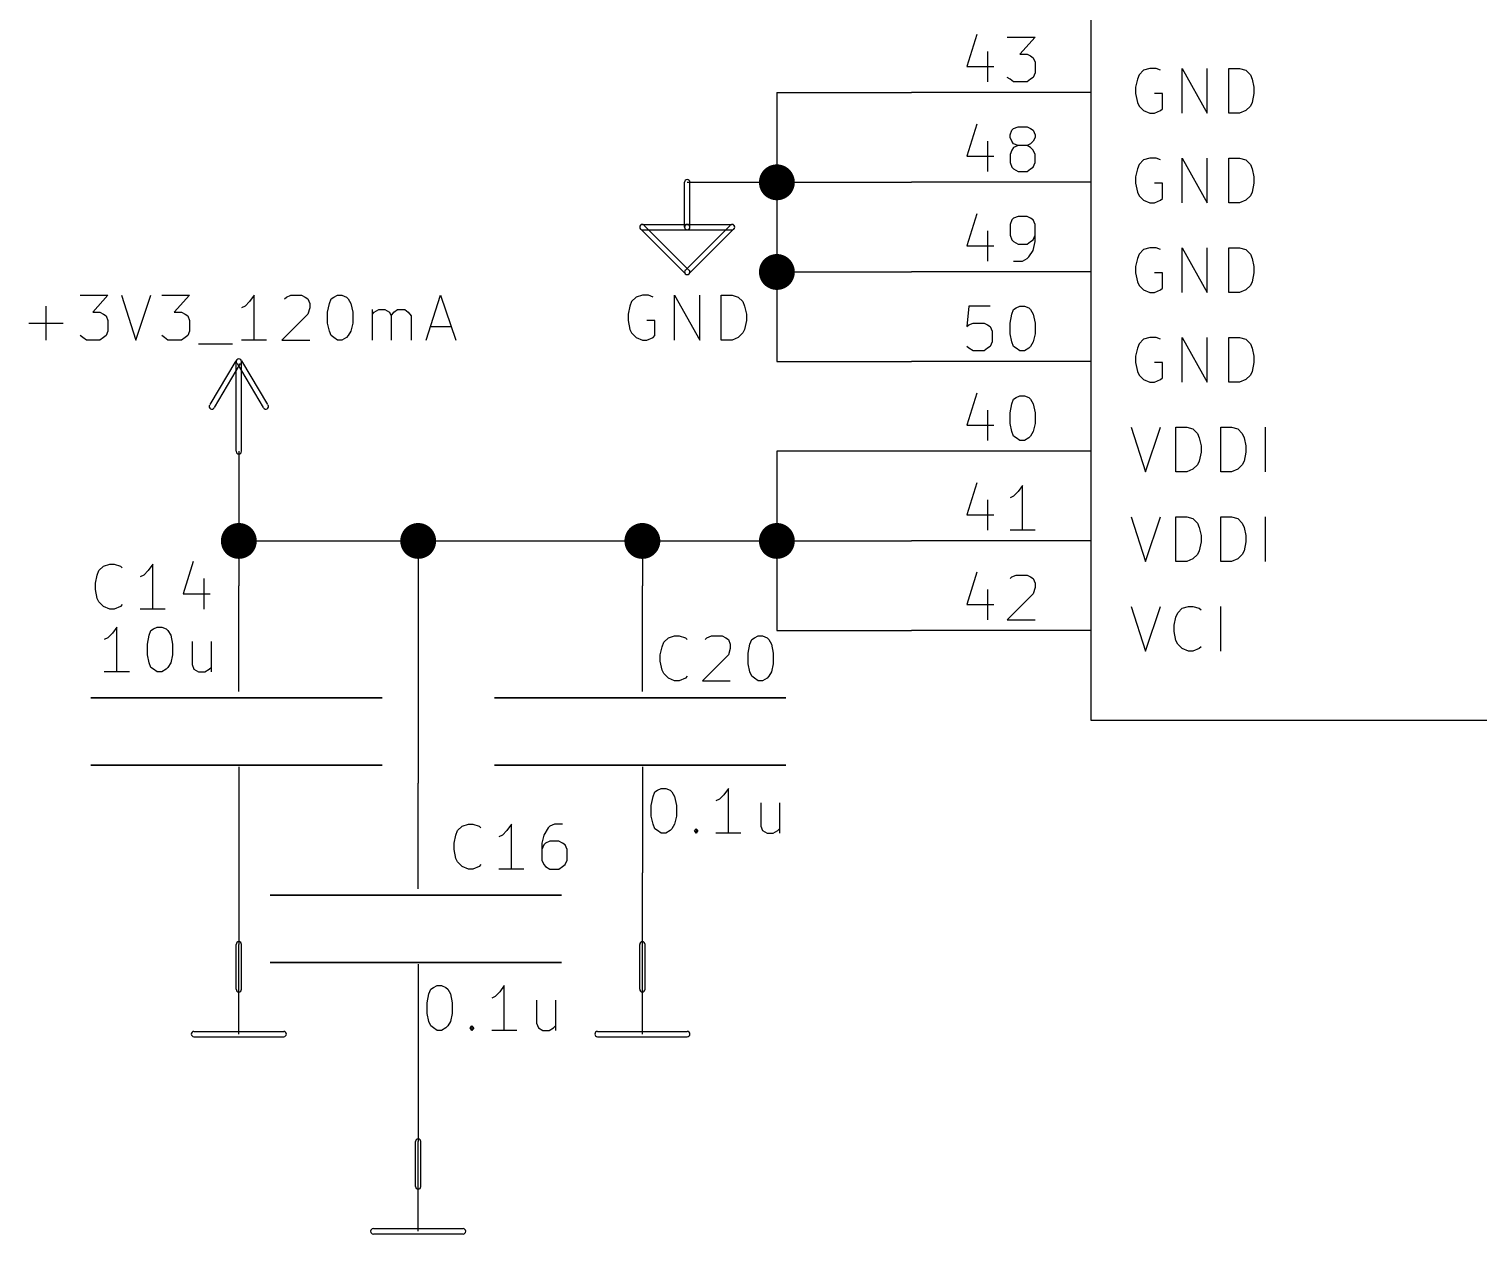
# Model space of a CAD drawing. Extents: x 12 to 829, y -582 to -12.
# Drawn here: x 49.94 to 91.01, y -126.31 to -92.18 of the extents above; entities that cross this region are included whole.
import ezdxf

# ---------------------------------------------------------------- set-up
doc = ezdxf.new("R2010")
doc.units = 0
doc.header["$MEASUREMENT"] = 0
doc.layers.add('BLACK', color=7, linetype='CONTINUOUS')

msp = doc.modelspace()

# ---------------------------------------------------------------- linework, layer by layer
at = {"layer": 'Black'}
for p, q in [((80.01, -45.72), (80.01, -111.76)), ((76.7842, -92.329), (76.5048, -93.2434)), ((77.6478, -92.4052), (78.4352, -92.4052)), ((78.4352, -92.4052), (78.0034, -92.8878)), ((77.089, -92.8116), (77.089, -93.6752)), ((78.0034, -92.8878), (78.2066, -92.8878)), ((78.2066, -92.8878), (78.3082, -92.9386)), ((78.3082, -92.9386), (78.3844, -92.9894)), ((78.3844, -92.9894), (78.4352, -93.1164)), ((78.4352, -93.1164), (78.4352, -93.4212)), ((76.5048, -93.2434), (77.2668, -93.2434)), ((77.724, -93.599), (77.6478, -93.5482)), ((77.8256, -93.6752), (77.724, -93.599)), ((78.3082, -93.599), (78.2066, -93.6752)), ((78.3844, -93.5482), (78.3082, -93.599)), ((78.4352, -93.4212), (78.3844, -93.5482)), ((81.3308, -93.599), (81.28, -93.8276)), ((81.3816, -93.472), (81.3308, -93.599)), ((81.5086, -93.345), (81.3816, -93.472)), ((81.6864, -93.2942), (81.5086, -93.345)), ((81.8642, -93.2942), (81.6864, -93.2942)), ((81.9912, -93.345), (81.8642, -93.2942)), ((82.6008, -94.5642), (82.6008, -93.2942)), ((82.6008, -93.2942), (83.312, -94.5642)), ((83.312, -94.5642), (83.312, -93.2942)), ((83.9216, -94.5642), (83.9216, -93.2942)), ((83.9216, -93.2942), (84.2264, -93.2942)), ((84.2264, -93.2942), (84.4042, -93.345)), ((84.4042, -93.345), (84.5312, -93.472)), ((84.5312, -93.472), (84.582, -93.599)), ((84.582, -93.599), (84.6328, -93.8276)), ((71.12, -93.98), (71.12, -101.6)), ((71.12, -93.98), (74.93, -93.98)), ((80.01, -93.98), (74.93, -93.98)), ((78.2066, -93.6752), (77.8256, -93.6752)), ((81.28, -93.8276), (81.28, -94.0054)), ((81.28, -94.0054), (81.3308, -94.2594)), ((82.042, -94.0054), (81.8134, -94.0054)), ((82.042, -94.4372), (82.042, -94.0054)), ((84.6328, -94.0054), (84.582, -94.2594)), ((84.6328, -93.8276), (84.6328, -94.0054)), ((81.3308, -94.2594), (81.3816, -94.361)), ((81.3816, -94.361), (81.5086, -94.488)), ((81.9912, -94.488), (82.042, -94.4372)), ((84.5312, -94.361), (84.4042, -94.488)), ((84.582, -94.2594), (84.5312, -94.361)), ((76.7842, -94.869), (76.5048, -95.7834)), ((81.5086, -94.488), (81.6864, -94.5642)), ((81.6864, -94.5642), (81.8134, -94.5642)), ((81.8134, -94.5642), (81.9912, -94.488)), ((84.2264, -94.5642), (83.9216, -94.5642)), ((84.4042, -94.488), (84.2264, -94.5642)), ((77.724, -95.1738), (77.7748, -95.0468)), ((77.724, -95.25), (77.724, -95.1738)), ((77.7748, -95.3516), (77.724, -95.25)), ((77.7748, -95.0468), (77.8256, -94.996)), ((77.8256, -94.996), (77.9526, -94.9452)), ((77.9526, -94.9452), (78.2066, -94.9452)), ((78.2066, -94.9452), (78.3082, -94.996)), ((78.3082, -94.996), (78.3844, -95.0468)), ((78.3844, -95.0468), (78.4352, -95.1738)), ((78.4352, -95.25), (78.3844, -95.3516)), ((78.4352, -95.1738), (78.4352, -95.25)), ((77.089, -95.3516), (77.089, -96.2152)), ((77.7748, -95.6056), (77.724, -95.7326)), ((77.8256, -95.4278), (77.7748, -95.3516)), ((77.8256, -95.5294), (77.7748, -95.6056)), ((77.9526, -95.4786), (77.8256, -95.4278)), ((77.9526, -95.4786), (77.8256, -95.5294)), ((78.2066, -95.4786), (77.9526, -95.4786)), ((78.3082, -95.4278), (78.2066, -95.4786)), ((78.3082, -95.5294), (78.2066, -95.4786)), ((78.3844, -95.3516), (78.3082, -95.4278)), ((78.3844, -95.6056), (78.3082, -95.5294)), ((78.4352, -95.7326), (78.3844, -95.6056)), ((76.5048, -95.7834), (77.2668, -95.7834)), ((77.724, -95.7326), (77.724, -95.9612)), ((77.724, -95.9612), (77.7748, -96.0882)), ((77.7748, -96.0882), (77.8256, -96.139)), ((78.3082, -96.139), (78.3844, -96.0882)), ((78.3844, -96.0882), (78.4352, -95.9612)), ((78.4352, -95.9612), (78.4352, -95.7326)), ((81.3816, -96.012), (81.3308, -96.139)), ((81.5086, -95.885), (81.3816, -96.012)), ((81.6864, -95.8342), (81.5086, -95.885)), ((81.8642, -95.8342), (81.6864, -95.8342)), ((81.9912, -95.885), (81.8642, -95.8342)), ((82.6008, -97.1042), (82.6008, -95.8342)), ((82.6008, -95.8342), (83.312, -97.1042)), ((83.312, -97.1042), (83.312, -95.8342)), ((83.9216, -97.1042), (83.9216, -95.8342)), ((83.9216, -95.8342), (84.2264, -95.8342)), ((84.2264, -95.8342), (84.4042, -95.885)), ((84.4042, -95.885), (84.5312, -96.012)), ((84.5312, -96.012), (84.582, -96.139)), ((77.8256, -96.139), (77.9526, -96.2152)), ((77.9526, -96.2152), (78.2066, -96.2152)), ((78.2066, -96.2152), (78.3082, -96.139)), ((81.3308, -96.139), (81.28, -96.3676)), ((81.28, -96.3676), (81.28, -96.5454)), ((84.582, -96.139), (84.6328, -96.3676)), ((84.6328, -96.3676), (84.6328, -96.5454)), ((68.5038, -97.79), (68.5038, -96.52)), ((68.58, -96.52), (74.93, -96.52)), ((68.6562, -97.79), (68.6562, -96.52)), ((71.12, -96.52), (71.12, -99.06)), ((80.01, -96.52), (74.93, -96.52)), ((81.28, -96.5454), (81.3308, -96.7994)), ((81.3308, -96.7994), (81.3816, -96.901)), ((81.3816, -96.901), (81.5086, -97.028)), ((82.042, -96.5454), (81.8134, -96.5454)), ((82.042, -96.9772), (82.042, -96.5454)), ((84.5312, -96.901), (84.4042, -97.028)), ((84.582, -96.7994), (84.5312, -96.901)), ((84.6328, -96.5454), (84.582, -96.7994)), ((81.5086, -97.028), (81.6864, -97.1042)), ((81.6864, -97.1042), (81.8134, -97.1042)), ((81.8134, -97.1042), (81.9912, -97.028)), ((81.9912, -97.028), (82.042, -96.9772)), ((84.2264, -97.1042), (83.9216, -97.1042)), ((84.4042, -97.028), (84.2264, -97.1042)), ((67.31, -97.7138), (68.58, -97.7138)), ((68.6308, -99.0092), (67.3608, -97.7392)), ((69.7992, -97.7392), (68.5292, -99.0092)), ((68.58, -97.7138), (69.85, -97.7138)), ((76.7842, -97.409), (76.5048, -98.3234)), ((77.7748, -97.5868), (77.724, -97.7138)), ((77.724, -97.7138), (77.724, -98.0186)), ((77.8256, -97.536), (77.7748, -97.5868)), ((77.9526, -97.4852), (77.8256, -97.536)), ((78.2066, -97.4852), (77.9526, -97.4852)), ((78.3082, -97.536), (78.2066, -97.4852)), ((78.3844, -97.5868), (78.3082, -97.536)), ((78.4352, -97.7138), (78.3844, -97.5868)), ((78.4352, -98.1964), (78.4352, -97.7138)), ((68.5292, -99.1108), (67.2592, -97.8408)), ((67.31, -97.8662), (68.58, -97.8662)), ((68.58, -97.8662), (69.85, -97.8662)), ((69.9008, -97.8408), (68.6308, -99.1108)), ((77.089, -97.8916), (77.089, -98.7552)), ((77.724, -98.0186), (77.7748, -98.1456)), ((77.7748, -98.1456), (77.8256, -98.1964)), ((78.3082, -98.1964), (78.3844, -98.1456)), ((78.3844, -98.1456), (78.4352, -98.0186)), ((76.5048, -98.3234), (77.2668, -98.3234)), ((77.8256, -98.1964), (77.9526, -98.2726)), ((77.9526, -98.2726), (78.2066, -98.2726)), ((78.2066, -98.2726), (78.3082, -98.1964)), ((78.2574, -98.6282), (78.3844, -98.4504)), ((78.3844, -98.4504), (78.4352, -98.1964)), ((81.3816, -98.552), (81.3308, -98.679)), ((81.5086, -98.425), (81.3816, -98.552)), ((81.6864, -98.3742), (81.5086, -98.425)), ((81.8642, -98.3742), (81.6864, -98.3742)), ((81.9912, -98.425), (81.8642, -98.3742)), ((82.6008, -99.6442), (82.6008, -98.3742)), ((82.6008, -98.3742), (83.312, -99.6442)), ((83.312, -99.6442), (83.312, -98.3742)), ((83.9216, -99.6442), (83.9216, -98.3742)), ((83.9216, -98.3742), (84.2264, -98.3742)), ((84.2264, -98.3742), (84.4042, -98.425)), ((84.4042, -98.425), (84.5312, -98.552)), ((84.5312, -98.552), (84.582, -98.679)), ((77.8256, -98.7552), (78.0796, -98.7552)), ((78.0796, -98.7552), (78.2066, -98.679)), ((78.2066, -98.679), (78.2574, -98.6282)), ((81.3308, -98.679), (81.28, -98.9076)), ((81.28, -98.9076), (81.28, -99.0854)), ((84.582, -98.679), (84.6328, -98.9076)), ((84.6328, -98.9076), (84.6328, -99.0854)), ((71.12, -99.06), (74.93, -99.06)), ((80.01, -99.06), (74.93, -99.06)), ((81.28, -99.0854), (81.3308, -99.3394)), ((81.3308, -99.3394), (81.3816, -99.441)), ((82.042, -99.0854), (81.8134, -99.0854)), ((82.042, -99.5172), (82.042, -99.0854)), ((84.582, -99.3394), (84.5312, -99.441)), ((84.6328, -99.0854), (84.582, -99.3394)), ((51.3842, -99.7204), (52.1716, -99.7204)), ((52.1716, -99.7204), (51.7398, -100.203)), ((52.5526, -99.7204), (52.959, -100.99)), ((52.959, -100.99), (53.3908, -99.7204)), ((53.6956, -99.7204), (54.483, -99.7204)), ((54.483, -99.7204), (54.0512, -100.203)), ((56.3118, -99.7204), (56.1848, -99.8982)), ((56.3118, -100.99), (56.3118, -99.7204)), ((57.1754, -99.822), (57.2262, -99.7712)), ((57.2262, -99.7712), (57.3532, -99.7204)), ((57.3532, -99.7204), (57.658, -99.7204)), ((57.658, -99.7204), (57.7596, -99.7712)), ((57.7596, -99.7712), (57.8358, -99.822)), ((58.4962, -99.822), (58.5724, -99.7712)), ((58.5724, -99.7712), (58.674, -99.7204)), ((58.674, -99.7204), (58.801, -99.7204)), ((58.801, -99.7204), (58.928, -99.7712)), ((58.928, -99.7712), (58.9788, -99.822)), ((61.1886, -100.99), (61.595, -99.7204)), ((61.595, -99.7204), (62.0268, -100.99)), ((67.1322, -99.7712), (67.0052, -99.8982)), ((67.31, -99.7204), (67.1322, -99.7712)), ((67.4878, -99.7204), (67.31, -99.7204)), ((67.6148, -99.7712), (67.4878, -99.7204)), ((68.2244, -100.99), (68.2244, -99.7204)), ((68.2244, -99.7204), (68.9356, -100.99)), ((68.9356, -100.99), (68.9356, -99.7204)), ((69.5452, -100.99), (69.5452, -99.7204)), ((69.5452, -99.7204), (69.85, -99.7204)), ((69.85, -99.7204), (70.0278, -99.7712)), ((70.0278, -99.7712), (70.1548, -99.8982)), ((81.3816, -99.441), (81.5086, -99.568)), ((81.5086, -99.568), (81.6864, -99.6442)), ((81.6864, -99.6442), (81.8134, -99.6442)), ((81.8134, -99.6442), (81.9912, -99.568)), ((81.9912, -99.568), (82.042, -99.5172)), ((84.2264, -99.6442), (83.9216, -99.6442)), ((84.4042, -99.568), (84.2264, -99.6442)), ((84.5312, -99.441), (84.4042, -99.568)), ((50.419, -100.99), (50.419, -100.025)), ((51.7398, -100.203), (51.943, -100.203)), ((51.943, -100.203), (52.0446, -100.254)), ((54.0512, -100.203), (54.2544, -100.203)), ((54.2544, -100.203), (54.356, -100.254)), ((56.0578, -100.025), (55.9562, -100.076)), ((56.1848, -99.8982), (56.0578, -100.025)), ((57.8358, -99.822), (57.8866, -99.949)), ((57.8866, -100.076), (57.8358, -100.254)), ((57.8866, -99.949), (57.8866, -100.076)), ((58.3946, -100.203), (58.4454, -99.949)), ((58.3946, -100.508), (58.3946, -100.203)), ((58.4454, -99.949), (58.4962, -99.822)), ((58.9788, -99.822), (59.055, -99.949)), ((59.055, -99.949), (59.1058, -100.203)), ((59.1058, -100.203), (59.1058, -100.508)), ((59.6646, -100.99), (59.6646, -100.127)), ((59.6646, -100.254), (59.7154, -100.203)), ((59.7154, -100.203), (59.8424, -100.127)), ((59.8424, -100.127), (60.0202, -100.127)), ((60.0202, -100.127), (60.1472, -100.203)), ((60.1472, -100.203), (60.198, -100.305)), ((60.198, -100.305), (60.2742, -100.203)), ((60.2742, -100.203), (60.3758, -100.127)), ((60.3758, -100.127), (60.579, -100.127)), ((60.579, -100.127), (60.6806, -100.203)), ((60.6806, -100.203), (60.7568, -100.305)), ((66.9544, -100.025), (66.9036, -100.254)), ((67.0052, -99.8982), (66.9544, -100.025)), ((70.1548, -99.8982), (70.2056, -100.025)), ((70.2056, -100.025), (70.2564, -100.254)), ((76.5556, -100.025), (76.5048, -100.609)), ((77.1652, -100.025), (76.5556, -100.025)), ((77.7748, -100.254), (77.8256, -100.127)), ((77.8256, -100.127), (77.9018, -100.076)), ((77.9018, -100.076), (78.0034, -100.025)), ((78.0034, -100.025), (78.1304, -100.025)), ((78.1304, -100.025), (78.2574, -100.076)), ((78.2574, -100.076), (78.3082, -100.127)), ((78.3082, -100.127), (78.3844, -100.254)), ((49.9364, -100.508), (50.9016, -100.508)), ((52.0446, -100.254), (52.1208, -100.305)), ((52.1208, -100.305), (52.1716, -100.432)), ((52.1716, -100.432), (52.1716, -100.736)), ((54.356, -100.254), (54.4322, -100.305)), ((54.4322, -100.305), (54.483, -100.432)), ((54.483, -100.432), (54.483, -100.736)), ((57.8358, -100.254), (57.0992, -100.99)), ((58.4454, -100.736), (58.3946, -100.508)), ((59.1058, -100.508), (59.055, -100.736)), ((60.198, -100.305), (60.198, -100.99)), ((60.7568, -100.305), (60.7568, -100.99)), ((61.3156, -100.609), (61.8998, -100.609)), ((66.9036, -100.254), (66.9036, -100.432)), ((66.9036, -100.432), (66.9544, -100.686)), ((67.6656, -100.432), (67.437, -100.432)), ((67.6656, -100.863), (67.6656, -100.432)), ((70.2564, -100.432), (70.2056, -100.686)), ((70.2564, -100.254), (70.2564, -100.432)), ((76.5048, -100.609), (76.5556, -100.559)), ((76.5556, -100.559), (76.6826, -100.508)), ((76.6826, -100.508), (76.9874, -100.508)), ((76.9874, -100.508), (77.089, -100.559)), ((77.089, -100.559), (77.1652, -100.609)), ((77.1652, -100.609), (77.216, -100.736)), ((77.724, -100.508), (77.7748, -100.254)), ((77.724, -100.813), (77.724, -100.508)), ((78.3844, -100.254), (78.4352, -100.508)), ((78.4352, -100.508), (78.4352, -100.813)), ((51.4604, -100.914), (51.3842, -100.863)), ((51.562, -100.99), (51.4604, -100.914)), ((51.943, -100.99), (51.562, -100.99)), ((52.0446, -100.914), (51.943, -100.99)), ((52.1208, -100.863), (52.0446, -100.914)), ((52.1716, -100.736), (52.1208, -100.863)), ((53.7718, -100.914), (53.6956, -100.863)), ((53.8734, -100.99), (53.7718, -100.914)), ((54.2544, -100.99), (53.8734, -100.99)), ((54.356, -100.914), (54.2544, -100.99)), ((54.4322, -100.863), (54.356, -100.914)), ((54.483, -100.736), (54.4322, -100.863)), ((56.6674, -100.99), (55.9562, -100.99)), ((57.0992, -100.99), (57.8866, -100.99)), ((58.4962, -100.863), (58.4454, -100.736)), ((58.5724, -100.914), (58.4962, -100.863)), ((58.674, -100.99), (58.5724, -100.914)), ((58.801, -100.99), (58.674, -100.99)), ((58.928, -100.914), (58.801, -100.99)), ((58.9788, -100.863), (58.928, -100.914)), ((59.055, -100.736), (58.9788, -100.863)), ((66.9544, -100.686), (67.0052, -100.787)), ((67.0052, -100.787), (67.1322, -100.914)), ((67.1322, -100.914), (67.31, -100.99)), ((67.31, -100.99), (67.437, -100.99)), ((67.437, -100.99), (67.6148, -100.914)), ((67.6148, -100.914), (67.6656, -100.863)), ((69.85, -100.99), (69.5452, -100.99)), ((70.0278, -100.914), (69.85, -100.99)), ((70.1548, -100.787), (70.0278, -100.914)), ((70.2056, -100.686), (70.1548, -100.787)), ((77.216, -100.736), (77.216, -101.041)), ((77.7748, -101.041), (77.724, -100.813)), ((78.4352, -100.813), (78.3844, -101.041)), ((81.5086, -100.965), (81.3816, -101.092)), ((81.6864, -100.914), (81.5086, -100.965)), ((81.8642, -100.914), (81.6864, -100.914)), ((81.9912, -100.965), (81.8642, -100.914)), ((82.6008, -102.184), (82.6008, -100.914)), ((82.6008, -100.914), (83.312, -102.184)), ((83.312, -102.184), (83.312, -100.914)), ((83.9216, -102.184), (83.9216, -100.914)), ((83.9216, -100.914), (84.2264, -100.914)), ((84.2264, -100.914), (84.4042, -100.965)), ((84.4042, -100.965), (84.5312, -101.092)), ((54.737, -101.092), (55.7022, -101.092)), ((76.5556, -101.219), (76.5048, -101.168)), ((76.6826, -101.295), (76.5556, -101.219)), ((76.9874, -101.295), (76.6826, -101.295)), ((77.089, -101.219), (76.9874, -101.295)), ((77.1652, -101.168), (77.089, -101.219)), ((77.216, -101.041), (77.1652, -101.168)), ((77.8256, -101.168), (77.7748, -101.041)), ((77.9018, -101.219), (77.8256, -101.168)), ((78.0034, -101.295), (77.9018, -101.219)), ((78.1304, -101.295), (78.0034, -101.295)), ((78.2574, -101.219), (78.1304, -101.295)), ((78.3082, -101.168), (78.2574, -101.219)), ((78.3844, -101.041), (78.3082, -101.168)), ((81.3308, -101.219), (81.28, -101.448)), ((81.3816, -101.092), (81.3308, -101.219)), ((84.5312, -101.092), (84.582, -101.219)), ((84.582, -101.219), (84.6328, -101.448)), ((55.0672, -102.819), (55.8038, -101.575)), ((55.1942, -102.895), (55.9308, -101.651)), ((55.8038, -104.14), (55.8038, -101.6)), ((55.8292, -101.651), (56.5658, -102.895)), ((55.9562, -101.575), (56.6928, -102.819)), ((55.9562, -104.14), (55.9562, -101.6)), ((71.12, -101.6), (74.93, -101.6)), ((80.01, -101.6), (74.93, -101.6)), ((81.28, -101.448), (81.28, -101.625)), ((81.28, -101.625), (81.3308, -101.879)), ((82.042, -101.625), (81.8134, -101.625)), ((82.042, -102.057), (82.042, -101.625)), ((84.6328, -101.625), (84.582, -101.879)), ((84.6328, -101.448), (84.6328, -101.625)), ((81.3308, -101.879), (81.3816, -101.981)), ((81.3816, -101.981), (81.5086, -102.108)), ((81.5086, -102.108), (81.6864, -102.184)), ((81.6864, -102.184), (81.8134, -102.184)), ((81.8134, -102.184), (81.9912, -102.108)), ((81.9912, -102.108), (82.042, -102.057)), ((84.2264, -102.184), (83.9216, -102.184)), ((84.4042, -102.108), (84.2264, -102.184)), ((84.5312, -101.981), (84.4042, -102.108)), ((84.582, -101.879), (84.5312, -101.981)), ((76.7842, -102.489), (76.5048, -103.403)), ((77.7748, -102.794), (77.8256, -102.667)), ((77.8256, -102.667), (77.9018, -102.616)), ((77.9018, -102.616), (78.0034, -102.565)), ((78.0034, -102.565), (78.1304, -102.565)), ((78.1304, -102.565), (78.2574, -102.616)), ((78.2574, -102.616), (78.3082, -102.667)), ((78.3082, -102.667), (78.3844, -102.794)), ((77.089, -102.972), (77.089, -103.835)), ((77.724, -103.048), (77.7748, -102.794)), ((77.724, -103.353), (77.724, -103.048)), ((78.3844, -102.794), (78.4352, -103.048)), ((78.4352, -103.048), (78.4352, -103.353)), ((76.5048, -103.403), (77.2668, -103.403)), ((77.7748, -103.581), (77.724, -103.353)), ((78.4352, -103.353), (78.3844, -103.581)), ((81.153, -103.454), (81.5594, -104.724)), ((81.5594, -104.724), (81.9912, -103.454)), ((82.423, -104.724), (82.423, -103.454)), ((82.423, -103.454), (82.7278, -103.454)), ((82.7278, -103.454), (82.9056, -103.505)), ((83.693, -104.724), (83.693, -103.454)), ((83.693, -103.454), (83.9978, -103.454)), ((83.9978, -103.454), (84.1756, -103.505)), ((84.963, -104.724), (84.963, -103.454)), ((77.8256, -103.708), (77.7748, -103.581)), ((77.9018, -103.759), (77.8256, -103.708)), ((78.0034, -103.835), (77.9018, -103.759)), ((78.1304, -103.835), (78.0034, -103.835)), ((78.2574, -103.759), (78.1304, -103.835)), ((78.3082, -103.708), (78.2574, -103.759)), ((78.3844, -103.581), (78.3082, -103.708)), ((82.9056, -103.505), (83.0326, -103.632)), ((83.0326, -103.632), (83.0834, -103.759)), ((83.0834, -103.759), (83.1342, -103.988)), ((84.1756, -103.505), (84.3026, -103.632)), ((84.3026, -103.632), (84.3534, -103.759)), ((84.3534, -103.759), (84.4042, -103.988)), ((55.88, -104.14), (55.88, -107.95)), ((71.12, -104.14), (71.12, -109.22)), ((74.93, -104.14), (71.12, -104.14)), ((80.01, -104.14), (74.93, -104.14)), ((83.1342, -104.165), (83.0834, -104.419)), ((83.1342, -103.988), (83.1342, -104.165)), ((84.4042, -104.165), (84.3534, -104.419)), ((84.4042, -103.988), (84.4042, -104.165)), ((82.7278, -104.724), (82.423, -104.724)), ((82.9056, -104.648), (82.7278, -104.724)), ((83.0326, -104.521), (82.9056, -104.648)), ((83.0834, -104.419), (83.0326, -104.521)), ((83.9978, -104.724), (83.693, -104.724)), ((84.1756, -104.648), (83.9978, -104.724)), ((84.3026, -104.521), (84.1756, -104.648)), ((84.3534, -104.419), (84.3026, -104.521)), ((76.7842, -105.029), (76.5048, -105.943)), ((78.0796, -105.105), (77.9526, -105.283)), ((78.0796, -106.375), (78.0796, -105.105)), ((77.089, -105.512), (77.089, -106.375)), ((77.8256, -105.41), (77.724, -105.461)), ((77.9526, -105.283), (77.8256, -105.41)), ((76.5048, -105.943), (77.2668, -105.943)), ((78.4352, -106.375), (77.724, -106.375)), ((81.153, -105.994), (81.5594, -107.264)), ((81.5594, -107.264), (81.9912, -105.994)), ((82.423, -107.264), (82.423, -105.994)), ((82.423, -105.994), (82.7278, -105.994)), ((82.7278, -105.994), (82.9056, -106.045)), ((82.9056, -106.045), (83.0326, -106.172)), ((83.0326, -106.172), (83.0834, -106.299)), ((83.0834, -106.299), (83.1342, -106.528)), ((83.693, -107.264), (83.693, -105.994)), ((83.693, -105.994), (83.9978, -105.994)), ((83.9978, -105.994), (84.1756, -106.045)), ((84.1756, -106.045), (84.3026, -106.172)), ((84.3026, -106.172), (84.3534, -106.299)), ((84.3534, -106.299), (84.4042, -106.528)), ((84.963, -107.264), (84.963, -105.994)), ((55.88, -106.68), (74.93, -106.68)), ((60.96, -106.68), (60.96, -113.538)), ((67.31, -106.68), (67.31, -107.95)), ((80.01, -106.68), (74.93, -106.68)), ((83.1342, -106.705), (83.0834, -106.959)), ((83.1342, -106.528), (83.1342, -106.705)), ((84.4042, -106.705), (84.3534, -106.959)), ((84.4042, -106.528), (84.4042, -106.705)), ((82.9056, -107.188), (82.7278, -107.264)), ((83.0326, -107.061), (82.9056, -107.188)), ((83.0834, -106.959), (83.0326, -107.061)), ((84.1756, -107.188), (83.9978, -107.264)), ((84.3026, -107.061), (84.1756, -107.188)), ((84.3534, -106.959), (84.3026, -107.061)), ((51.8668, -107.645), (51.9176, -107.518)), ((51.9176, -107.518), (52.0446, -107.391)), ((52.0446, -107.391), (52.2224, -107.34)), ((52.2224, -107.34), (52.3494, -107.34)), ((52.3494, -107.34), (52.5272, -107.391)), ((52.5272, -107.391), (52.578, -107.442)), ((53.3146, -107.518), (53.1876, -107.645)), ((53.4416, -107.34), (53.3146, -107.518)), ((53.4416, -108.61), (53.4416, -107.34)), ((54.5846, -107.264), (54.3052, -108.179)), ((76.7842, -107.569), (76.5048, -108.483)), ((82.7278, -107.264), (82.423, -107.264)), ((83.9978, -107.264), (83.693, -107.264)), ((51.816, -107.874), (51.8668, -107.645)), ((51.816, -108.052), (51.816, -107.874)), ((53.1876, -107.645), (53.086, -107.696)), ((54.8894, -107.747), (54.8894, -108.61)), ((55.88, -110.947), (55.88, -107.95)), ((67.31, -110.947), (67.31, -107.95)), ((77.724, -107.747), (77.7748, -107.696)), ((77.7748, -107.696), (77.9018, -107.645)), ((77.9018, -107.645), (78.2066, -107.645)), ((78.2066, -107.645), (78.3082, -107.696)), ((78.3082, -107.696), (78.3844, -107.747)), ((78.3844, -107.747), (78.4352, -107.874)), ((78.4352, -108.001), (78.3844, -108.179)), ((78.4352, -107.874), (78.4352, -108.001)), ((51.8668, -108.306), (51.816, -108.052)), ((51.9176, -108.407), (51.8668, -108.306)), ((52.0446, -108.534), (51.9176, -108.407)), ((54.3052, -108.179), (55.0672, -108.179)), ((77.089, -108.052), (77.089, -108.915)), ((78.3844, -108.179), (77.6478, -108.915)), ((52.2224, -108.61), (52.0446, -108.534)), ((52.3494, -108.61), (52.2224, -108.61)), ((52.5272, -108.534), (52.3494, -108.61)), ((52.578, -108.483), (52.5272, -108.534)), ((53.7972, -108.61), (53.086, -108.61)), ((76.5048, -108.483), (77.2668, -108.483)), ((81.153, -108.534), (81.5594, -109.804)), ((81.5594, -109.804), (81.9912, -108.534)), ((82.3722, -109.068), (82.423, -108.839)), ((82.423, -108.839), (82.4738, -108.712)), ((82.4738, -108.712), (82.6008, -108.585)), ((82.6008, -108.585), (82.7786, -108.534)), ((82.7786, -108.534), (82.9056, -108.534)), ((82.9056, -108.534), (83.0834, -108.585)), ((83.0834, -108.585), (83.1342, -108.636)), ((83.693, -109.804), (83.693, -108.534)), ((52.4256, -109.118), (52.2986, -109.296)), ((52.4256, -110.388), (52.4256, -109.118)), ((53.34, -109.347), (53.3908, -109.22)), ((53.3908, -109.22), (53.467, -109.169)), ((53.467, -109.169), (53.5686, -109.118)), ((53.5686, -109.118), (53.6956, -109.118)), ((53.6956, -109.118), (53.8226, -109.169)), ((53.8226, -109.169), (53.8734, -109.22)), ((53.8734, -109.22), (53.9496, -109.347)), ((71.12, -109.22), (74.93, -109.22)), ((80.01, -109.22), (74.93, -109.22)), ((77.6478, -108.915), (78.4352, -108.915)), ((82.3722, -109.245), (82.3722, -109.068)), ((82.423, -109.499), (82.3722, -109.245)), ((52.1716, -109.423), (52.07, -109.474)), ((52.2986, -109.296), (52.1716, -109.423)), ((53.2892, -109.601), (53.34, -109.347)), ((53.2892, -109.906), (53.2892, -109.601)), ((53.9496, -109.347), (54.0004, -109.601)), ((54.0004, -109.601), (54.0004, -109.906)), ((54.5592, -109.525), (54.5592, -110.185)), ((55.0926, -109.525), (55.0926, -110.388)), ((67.8688, -109.677), (67.9196, -109.55)), ((67.9196, -109.55), (68.0466, -109.423)), ((68.0466, -109.423), (68.2244, -109.372)), ((68.2244, -109.372), (68.3514, -109.372)), ((68.3514, -109.372), (68.5292, -109.423)), ((68.5292, -109.423), (68.58, -109.474)), ((69.088, -109.474), (69.1388, -109.423)), ((69.1388, -109.423), (69.2658, -109.372)), ((69.2658, -109.372), (69.5706, -109.372)), ((69.5706, -109.372), (69.6722, -109.423)), ((69.6722, -109.423), (69.7484, -109.474)), ((69.7484, -109.474), (69.7992, -109.601)), ((69.7992, -109.601), (69.7992, -109.728)), ((70.3072, -109.855), (70.358, -109.601)), ((70.358, -109.601), (70.4088, -109.474)), ((70.4088, -109.474), (70.485, -109.423)), ((70.485, -109.423), (70.5866, -109.372)), ((70.5866, -109.372), (70.7136, -109.372)), ((70.7136, -109.372), (70.8406, -109.423)), ((70.8406, -109.423), (70.8914, -109.474)), ((70.8914, -109.474), (70.9676, -109.601)), ((70.9676, -109.601), (71.0184, -109.855)), ((82.4738, -109.601), (82.423, -109.499)), ((82.6008, -109.728), (82.4738, -109.601)), ((53.34, -110.134), (53.2892, -109.906)), ((54.0004, -109.906), (53.9496, -110.134)), ((67.818, -109.906), (67.8688, -109.677)), ((67.818, -110.084), (67.818, -109.906)), ((69.7484, -109.906), (69.0118, -110.642)), ((69.7992, -109.728), (69.7484, -109.906)), ((70.3072, -110.16), (70.3072, -109.855)), ((71.0184, -109.855), (71.0184, -110.16)), ((82.7786, -109.804), (82.6008, -109.728)), ((82.9056, -109.804), (82.7786, -109.804)), ((83.0834, -109.728), (82.9056, -109.804)), ((83.1342, -109.677), (83.0834, -109.728)), ((52.7812, -110.388), (52.07, -110.388)), ((53.3908, -110.261), (53.34, -110.134)), ((53.467, -110.312), (53.3908, -110.261)), ((53.5686, -110.388), (53.467, -110.312)), ((53.6956, -110.388), (53.5686, -110.388)), ((53.8226, -110.312), (53.6956, -110.388)), ((53.8734, -110.261), (53.8226, -110.312)), ((53.9496, -110.134), (53.8734, -110.261)), ((54.5592, -110.185), (54.61, -110.312)), ((54.61, -110.312), (54.737, -110.388)), ((54.737, -110.388), (54.9148, -110.388)), ((54.9148, -110.388), (55.0418, -110.312)), ((55.0418, -110.312), (55.0926, -110.261)), ((67.8688, -110.338), (67.818, -110.084)), ((67.9196, -110.439), (67.8688, -110.338)), ((68.0466, -110.566), (67.9196, -110.439)), ((70.358, -110.388), (70.3072, -110.16)), ((70.4088, -110.515), (70.358, -110.388)), ((70.9676, -110.388), (70.8914, -110.515)), ((71.0184, -110.16), (70.9676, -110.388)), ((68.2244, -110.642), (68.0466, -110.566)), ((68.3514, -110.642), (68.2244, -110.642)), ((68.5292, -110.566), (68.3514, -110.642)), ((68.58, -110.515), (68.5292, -110.566)), ((69.0118, -110.642), (69.7992, -110.642)), ((70.485, -110.566), (70.4088, -110.515)), ((70.5866, -110.642), (70.485, -110.566)), ((70.7136, -110.642), (70.5866, -110.642)), ((70.8406, -110.566), (70.7136, -110.642)), ((70.8914, -110.515), (70.8406, -110.566)), ((59.944, -111.125), (51.689, -111.125)), ((51.689, -111.125), (59.944, -111.125)), ((71.374, -111.125), (63.119, -111.125)), ((63.119, -111.125), (71.374, -111.125)), ((80.01, -111.76), (102.87, -111.76)), ((51.689, -113.03), (59.944, -113.03)), ((59.944, -113.03), (51.689, -113.03)), ((55.88, -113.081), (55.88, -116.078)), ((63.119, -113.03), (71.374, -113.03)), ((71.374, -113.03), (63.119, -113.03)), ((67.31, -113.081), (67.31, -116.078)), ((60.96, -116.535), (60.96, -113.538)), ((67.6656, -113.792), (67.7418, -113.741)), ((67.7418, -113.741), (67.8434, -113.69)), ((67.8434, -113.69), (67.9704, -113.69)), ((67.9704, -113.69), (68.0974, -113.741)), ((68.0974, -113.741), (68.1482, -113.792)), ((69.7484, -113.69), (69.6214, -113.868)), ((69.7484, -114.96), (69.7484, -113.69)), ((67.564, -114.173), (67.6148, -113.919)), ((67.564, -114.478), (67.564, -114.173)), ((67.6148, -113.919), (67.6656, -113.792)), ((68.1482, -113.792), (68.2244, -113.919)), ((68.2244, -113.919), (68.2752, -114.173)), ((68.2752, -114.173), (68.2752, -114.478)), ((69.4944, -113.995), (69.3928, -114.046)), ((69.6214, -113.868), (69.4944, -113.995)), ((70.6628, -114.097), (70.6628, -114.757)), ((71.1962, -114.097), (71.1962, -114.96)), ((67.6148, -114.706), (67.564, -114.478)), ((68.2752, -114.478), (68.2244, -114.706)), ((62.0268, -115.011), (62.0776, -114.884)), ((62.0776, -114.884), (62.2046, -114.757)), ((62.2046, -114.757), (62.3824, -114.706)), ((62.3824, -114.706), (62.5094, -114.706)), ((62.5094, -114.706), (62.6872, -114.757)), ((62.6872, -114.757), (62.738, -114.808)), ((63.4746, -114.884), (63.3476, -115.011)), ((63.6016, -114.706), (63.4746, -114.884)), ((63.6016, -115.976), (63.6016, -114.706)), ((64.643, -114.808), (64.516, -115.011)), ((64.6938, -114.757), (64.643, -114.808)), ((64.8208, -114.706), (64.6938, -114.757)), ((65.0494, -114.706), (64.8208, -114.706)), ((67.6656, -114.833), (67.6148, -114.706)), ((67.7418, -114.884), (67.6656, -114.833)), ((67.8434, -114.96), (67.7418, -114.884)), ((67.9704, -114.96), (67.8434, -114.96)), ((68.0974, -114.884), (67.9704, -114.96)), ((68.1482, -114.833), (68.0974, -114.884)), ((68.2244, -114.706), (68.1482, -114.833)), ((68.7832, -114.884), (68.834, -114.833)), ((68.834, -114.96), (68.7832, -114.884)), ((68.834, -114.833), (68.8848, -114.884)), ((68.834, -114.833), (68.834, -114.96)), ((68.8848, -114.884), (68.834, -114.96)), ((70.104, -114.96), (69.3928, -114.96)), ((70.6628, -114.757), (70.7136, -114.884)), ((70.7136, -114.884), (70.8406, -114.96)), ((70.8406, -114.96), (71.0184, -114.96)), ((71.0184, -114.96), (71.1454, -114.884)), ((71.1454, -114.884), (71.1962, -114.833)), ((61.976, -115.24), (62.0268, -115.011)), ((61.976, -115.418), (61.976, -115.24)), ((63.3476, -115.011), (63.246, -115.062)), ((64.516, -115.011), (64.4652, -115.24)), ((64.4652, -115.24), (64.4652, -115.722)), ((64.516, -115.291), (64.4652, -115.418)), ((64.5668, -115.24), (64.516, -115.291)), ((64.6938, -115.189), (64.5668, -115.24)), ((64.9478, -115.189), (64.6938, -115.189)), ((65.0494, -115.24), (64.9478, -115.189)), ((65.1256, -115.291), (65.0494, -115.24)), ((65.1764, -115.418), (65.1256, -115.291)), ((62.0268, -115.672), (61.976, -115.418)), ((62.0776, -115.773), (62.0268, -115.672)), ((62.2046, -115.9), (62.0776, -115.773)), ((64.4652, -115.722), (64.516, -115.849)), ((65.1256, -115.849), (65.1764, -115.722)), ((65.1764, -115.722), (65.1764, -115.418)), ((55.88, -116.078), (55.88, -118.11)), ((62.3824, -115.976), (62.2046, -115.9)), ((62.5094, -115.976), (62.3824, -115.976)), ((62.6872, -115.9), (62.5094, -115.976)), ((62.738, -115.849), (62.6872, -115.9)), ((63.9572, -115.976), (63.246, -115.976)), ((64.516, -115.849), (64.5668, -115.9)), ((64.5668, -115.9), (64.6938, -115.976)), ((64.6938, -115.976), (64.9478, -115.976)), ((64.9478, -115.976), (65.0494, -115.9)), ((65.0494, -115.9), (65.1256, -115.849)), ((67.31, -118.11), (67.31, -116.078)), ((65.024, -116.713), (56.769, -116.713)), ((56.769, -116.713), (65.024, -116.713)), ((55.8038, -119.38), (55.8038, -118.11)), ((55.88, -120.65), (55.88, -118.11)), ((55.9562, -119.38), (55.9562, -118.11)), ((67.2338, -119.38), (67.2338, -118.11)), ((67.31, -120.65), (67.31, -118.11)), ((67.3862, -119.38), (67.3862, -118.11)), ((56.769, -118.618), (65.024, -118.618)), ((65.024, -118.618), (56.769, -118.618)), ((60.96, -118.669), (60.96, -121.666)), ((61.214, -119.761), (61.2648, -119.507)), ((61.2648, -119.507), (61.3156, -119.38)), ((61.3156, -119.38), (61.3918, -119.329)), ((61.3918, -119.329), (61.4934, -119.278)), ((61.4934, -119.278), (61.6204, -119.278)), ((61.6204, -119.278), (61.7474, -119.329)), ((61.7474, -119.329), (61.7982, -119.38)), ((61.7982, -119.38), (61.8744, -119.507)), ((61.8744, -119.507), (61.9252, -119.761)), ((63.2714, -119.456), (63.1444, -119.583)), ((63.3984, -119.278), (63.2714, -119.456)), ((63.3984, -120.548), (63.3984, -119.278)), ((61.214, -120.066), (61.214, -119.761)), ((61.9252, -119.761), (61.9252, -120.066)), ((63.1444, -119.583), (63.0428, -119.634)), ((64.3128, -119.685), (64.3128, -120.345)), ((64.8462, -119.685), (64.8462, -120.548)), ((61.2648, -120.294), (61.214, -120.066)), ((61.3156, -120.421), (61.2648, -120.294)), ((61.8744, -120.294), (61.7982, -120.421)), ((61.9252, -120.066), (61.8744, -120.294)), ((54.61, -120.574), (57.15, -120.574)), ((54.61, -120.726), (57.15, -120.726)), ((61.3918, -120.472), (61.3156, -120.421)), ((61.4934, -120.548), (61.3918, -120.472)), ((61.6204, -120.548), (61.4934, -120.548)), ((61.7474, -120.472), (61.6204, -120.548)), ((61.7982, -120.421), (61.7474, -120.472)), ((62.4332, -120.472), (62.484, -120.421)), ((62.484, -120.548), (62.4332, -120.472)), ((62.484, -120.421), (62.5348, -120.472)), ((62.484, -120.421), (62.484, -120.548)), ((62.5348, -120.472), (62.484, -120.548)), ((63.754, -120.548), (63.0428, -120.548)), ((64.3128, -120.345), (64.3636, -120.472)), ((64.3636, -120.472), (64.4906, -120.548)), ((64.4906, -120.548), (64.6684, -120.548)), ((64.6684, -120.548), (64.7954, -120.472)), ((64.7954, -120.472), (64.8462, -120.421)), ((66.04, -120.574), (68.58, -120.574)), ((66.04, -120.726), (68.58, -120.726)), ((60.96, -121.666), (60.96, -123.698)), ((60.8838, -124.968), (60.8838, -123.698)), ((60.96, -126.238), (60.96, -123.698)), ((61.0362, -124.968), (61.0362, -123.698)), ((59.69, -126.162), (62.23, -126.162)), ((59.69, -126.314), (62.23, -126.314))]:
    msp.add_line(p, q, dxfattribs=at)
at = {"layer": 'Black', "const_width": 0.508}
for points in [[(70.866, -96.52, 1), (71.374, -96.52, 1)], [(70.866, -99.06, 1), (71.374, -99.06, 1)], [(55.626, -106.68, 1), (56.134, -106.68, 1)], [(60.706, -106.68, 1), (61.214, -106.68, 1)], [(67.056, -106.68, 1), (67.564, -106.68, 1)], [(70.866, -106.68, 1), (71.374, -106.68, 1)]]:
    msp.add_lwpolyline(points, format="xyb", close=True, dxfattribs=at)
at = {"layer": 'Black'}
for centre, start, end in [((68.58, -96.52), 360, 540), ((67.31, -97.79), 405, 585), ((67.31, -97.79), 90, 270), ((68.58, -97.79), 90, 270), ((68.58, -97.79), 270, 450), ((69.85, -97.79), 315, 495), ((69.85, -97.79), 270, 450), ((68.58, -97.79), 180, 360), ((68.58, -99.06), 495, 675), ((68.58, -99.06), 225, 405), ((55.88, -101.6), 360, 540), ((55.88, -101.6), 30.9638, 210.964), ((55.88, -101.6), 329.036, 509.036), ((55.118, -102.87), 149.036, 329.036), ((56.642, -102.87), 210.964, 390.964), ((55.88, -104.14), 180, 360), ((55.88, -118.11), 360, 540), ((67.31, -118.11), 360, 540), ((55.88, -119.38), 180, 360), ((67.31, -119.38), 180, 360), ((54.61, -120.65), 90, 270), ((57.15, -120.65), 270, 450), ((66.04, -120.65), 90, 270), ((68.58, -120.65), 270, 450), ((60.96, -123.698), 360, 540), ((60.96, -124.968), 180, 360), ((59.69, -126.238), 90, 270), ((62.23, -126.238), 270, 450)]:
    msp.add_arc(centre, 0.0762, start, end, dxfattribs=at)

doc.saveas('drawing.dxf')
